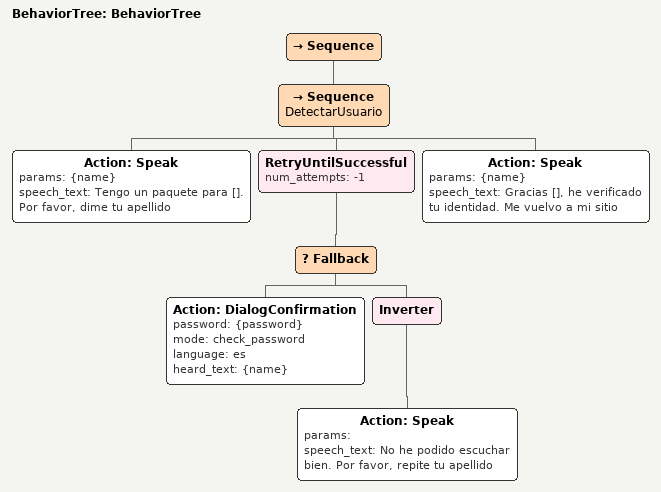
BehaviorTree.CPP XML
<?xml version="1.0"?>
<root main_tree_to_execute="BehaviorTree">
    <BehaviorTree ID="BehaviorTree">
        <Sequence>
            <Sequence name="DetectarUsuario">
                <Action ID="Speak" params="{name}" speech_text="Tengo un paquete para []. Por favor, dime tu apellido"/>
                <RetryUntilSuccessful num_attempts="-1">
                    <Fallback>
                        <Action ID="DialogConfirmation" password="{password}" mode="check_password" language="es" heard_text="{name}"/>
                        <Inverter>
                            <Action ID="Speak" params="" speech_text="No he podido escuchar bien. Por favor, repite tu apellido"/>
                        </Inverter>
                    </Fallback>
                </RetryUntilSuccessful>
                <Action ID="Speak" params="{name}" speech_text="Gracias [], he verificado tu identidad. Me vuelvo a mi sitio"/>
            </Sequence>
        </Sequence>
    </BehaviorTree>
</root>
